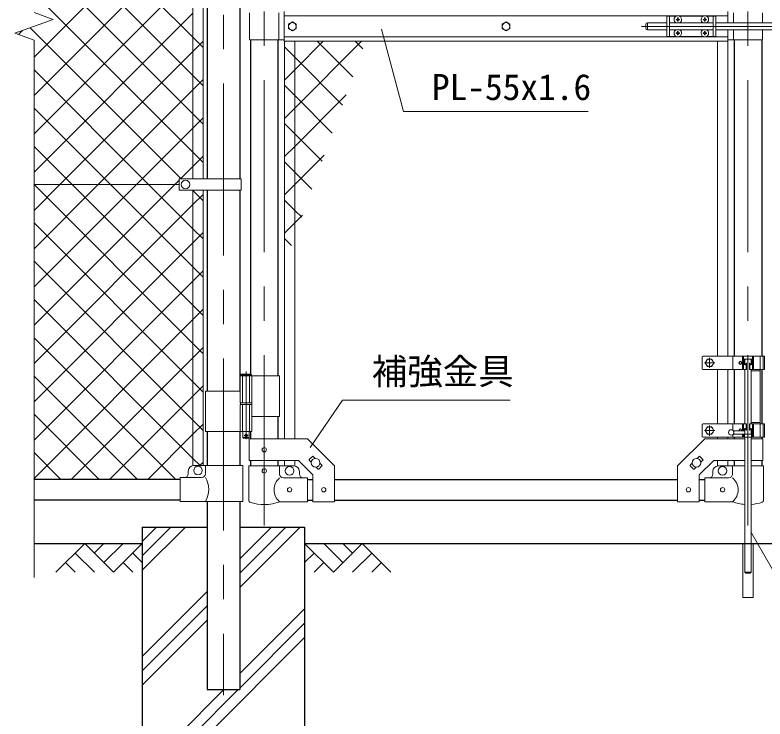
# Model space of a CAD drawing. Units: millimetres, scale not verified. Extents: x -4200 to 4200, y -2970 to 2970.
# Drawn here: x -143 to 1243, y -893 to 407 of the extents above; entities that cross this region are included whole.
import ezdxf
from ezdxf.enums import TextEntityAlignment as Align

# ---------------------------------------------------------------- set-up
doc = ezdxf.new("R2010")
doc.units = ezdxf.units.MM
doc.header["$LTSCALE"] = 10
for name, pattern in [('DASHED', [7.5, 6, -1.5]), ('USER1', [50.8, 31.75, -6.35, 6.35, -6.35]), ('USER3', [0.375, 0.25, -0.125])]:
    doc.linetypes.add(name, pattern=pattern)
for name, color, linetype, lineweight in [('0-1_D-BMK', 2, 'USER1', 13), ('0-2_D-STR1', 1, 'Continuous', 25), ('0-3_D-STR3', 3, 'Continuous', 13), ('0-4_D-DCR-HCH', 7, 'Continuous', 13), ('0-5_D-BGD', 7, 'Continuous', 25), ('0-6_D-STR4', 7, 'Continuous', 25), ('0-7_D-STR-DIM', 7, 'Continuous', 13), ('0-A_D-STR-TXT', 7, 'Continuous', 13), ('0-B_D-STR2', 7, 'Continuous', 13)]:
    doc.layers.add(name, color=color, linetype=linetype, lineweight=lineweight)
doc.styles.add('ＭＳ ゴシック', font='')
doc.styles.get('ＭＳ ゴシック').set_extended_font_data('MS Gothic')

msp = doc.modelspace()

# ---------------------------------------------------------------- linework, layer by layer
at = {"layer": '0-1_D-BMK'}
for p, q in [((317.39, 1303.1), (317.39, -535.29)), ((1211.59, 1303.1), (1211.59, -535.29)), ((241.99, 1296.61), (241.99, -849.21)), ((1014.52, 386.37), (1638.97, 386.37)), ((1150.09, -235.13), (1131.09, -235.13)), ((1140.59, -225.63), (1140.59, -244.63)), ((1211.59, -228.63), (1211.59, -535.29)), ((283.83, -251.21), (283.83, -376.1)), ((1150.09, -360.13), (1131.09, -360.13)), ((1140.59, -350.63), (1140.59, -369.63)), ((287.46, -369.13), (280.21, -369.13))]:
    msp.add_line(p, q, dxfattribs=at)
at = {"layer": '0-2_D-STR1'}
for p, q in [((211.74, 667.87), (211.74, 104.87)), ((272.24, 667.87), (272.24, 104.87)), ((291.99, 361.37), (291.99, -256.13)), ((342.79, 361.37), (342.79, -259.13)), ((1186.19, 361.37), (1186.19, -222.63)), ((1236.99, 361.37), (1236.99, -222.63)), ((211.74, 83.87), (211.74, -287.13)), ((272.24, 83.87), (272.24, -287.13)), ((1186.19, -247.63), (1186.19, -347.63)), ((1236.99, -247.63), (1236.99, -347.63)), ((342.79, -334.13), (342.79, -375.58)), ((211.74, -362.13), (211.74, -424.93)), ((272.24, -362.13), (272.24, -424.93)), ((291.99, -362.13), (291.99, -375.58)), ((1186.19, -372.63), (1186.19, -375.58)), ((1236.99, -372.63), (1236.99, -375.58)), ((291.99, -415.58), (291.99, -425.63)), ((342.79, -415.58), (342.79, -425.63)), ((1186.19, -415.58), (1186.19, -425.63)), ((1236.99, -415.58), (1236.99, -425.63)), ((161.99, -450.63), (-108.01, -450.63)), ((397.39, -450.63), (407.39, -450.63)), ((447.39, -450.63), (1081.59, -450.63)), ((1121.59, -450.63), (1131.59, -450.63)), ((161.99, -488.63), (-108.01, -488.63)), ((211.74, -490.93), (211.74, -838.63)), ((272.24, -490.93), (272.24, -838.63)), ((397.39, -488.63), (407.39, -488.63)), ((447.39, -488.63), (1081.59, -488.63)), ((1121.59, -488.63), (1131.59, -488.63)), ((211.74, -838.63), (272.24, -838.63))]:
    msp.add_line(p, q, dxfattribs=at)
at = {"layer": '0-3_D-STR3'}
for p, q in [((185.49, 667.87), (185.49, 104.87)), ((204.49, 667.87), (204.49, 104.87)), ((290.39, 411.37), (290.39, 361.37)), ((344.39, 411.37), (344.39, 361.37)), ((354.49, 358.87), (354.49, 413.87)), ((1174.49, 405.87), (354.49, 405.87)), ((1061.84, 405.37), (1061.84, 367.37)), ((1079.24, 405.37), (1061.84, 405.37)), ((1066.34, 405.37), (1066.34, 367.37)), ((1081.45, 402.02), (1081.42, 400.72)), ((1082.24, 402.02), (1081.45, 402.02)), ((1082.24, 402.02), (1082.26, 400.72)), ((1129.24, 405.37), (1084.44, 405.37)), ((1131.45, 402.02), (1131.42, 400.72)), ((1132.24, 402.02), (1131.45, 402.02)), ((1132.24, 402.02), (1132.26, 400.72)), ((1151.84, 405.37), (1134.44, 405.37)), ((1147.34, 405.37), (1147.34, 367.37)), ((1151.84, 405.37), (1151.84, 367.37)), ((1174.49, 392.87), (1174.49, 413.87)), ((1184.59, 411.37), (1184.59, 392.87)), ((1238.59, 411.37), (1238.59, 392.87)), ((1022.64, 389.87), (1022.64, 382.87)), ((1037.09, 392.87), (1025.64, 392.87)), ((1025.64, 392.87), (1025.64, 379.87)), ((1036.94, 392.87), (1061.84, 392.87)), ((1066.34, 392.87), (1147.34, 392.87)), ((1078.69, 398.47), (1078.69, 398.87)), ((1079.99, 398.45), (1078.69, 398.47)), ((1081.45, 395.72), (1081.42, 397.01)), ((1082.24, 395.72), (1081.45, 395.72)), ((1082.24, 395.72), (1082.26, 397.01)), ((1083.69, 399.28), (1084.99, 399.26)), ((1084.99, 399.26), (1084.99, 398.87)), ((1129.99, 399.28), (1128.69, 399.26)), ((1128.69, 399.26), (1128.69, 398.87)), ((1131.45, 395.72), (1131.42, 397.01)), ((1132.24, 395.72), (1131.45, 395.72)), ((1132.24, 395.72), (1132.26, 397.01)), ((1133.69, 398.45), (1134.99, 398.47)), ((1134.99, 398.47), (1134.99, 398.87)), ((1151.84, 392.87), (1332.64, 392.87)), ((1037.09, 379.87), (1025.64, 379.87)), ((1036.94, 379.87), (1061.84, 379.87)), ((1066.34, 379.87), (1147.34, 379.87)), ((1081.45, 377.02), (1081.42, 375.72)), ((1082.24, 377.02), (1081.45, 377.02)), ((1082.24, 377.02), (1082.26, 375.72)), ((1131.45, 377.02), (1131.42, 375.72)), ((1132.24, 377.02), (1131.45, 377.02)), ((1132.24, 377.02), (1132.26, 375.72)), ((1151.84, 379.87), (1332.64, 379.87)), ((1174.49, 358.87), (1174.49, 379.87)), ((1184.59, 379.87), (1184.59, 361.37)), ((1238.59, 379.87), (1238.59, 361.37)), ((290.39, 361.37), (354.49, 361.37)), ((1174.49, 366.87), (354.49, 366.87)), ((1079.24, 367.37), (1061.84, 367.37)), ((1078.69, 373.47), (1078.69, 373.87)), ((1079.99, 373.45), (1078.69, 373.47)), ((1081.45, 370.72), (1081.42, 372.01)), ((1082.24, 370.72), (1081.45, 370.72)), ((1082.24, 370.72), (1082.26, 372.01)), ((1083.69, 374.28), (1084.99, 374.26)), ((1083.69, 373.45), (1084.99, 373.47)), ((1129.24, 367.37), (1084.44, 367.37)), ((1084.99, 374.26), (1084.99, 373.87)), ((1084.99, 373.47), (1084.99, 373.87)), ((1129.99, 374.28), (1128.69, 374.26)), ((1128.69, 374.26), (1128.69, 373.87)), ((1131.45, 370.72), (1131.42, 372.01)), ((1132.24, 370.72), (1131.45, 370.72)), ((1132.24, 370.72), (1132.26, 372.01)), ((1133.69, 374.28), (1134.99, 374.26)), ((1133.69, 373.45), (1134.99, 373.47)), ((1151.84, 367.37), (1134.44, 367.37)), ((1134.99, 374.26), (1134.99, 373.87)), ((1134.99, 373.47), (1134.99, 373.87)), ((1238.59, 361.37), (1174.49, 361.37)), ((1174.49, 358.87), (354.49, 358.87)), ((354.89, 358.87), (354.89, -375.58)), ((373.89, 358.87), (373.89, -375.58)), ((1155.09, 358.87), (1155.09, -222.63)), ((1174.09, 358.87), (1174.09, -222.63)), ((159.99, 104.87), (159.99, 83.87)), ((274.79, 104.87), (159.99, 104.87)), ((274.79, 104.87), (274.79, 83.87)), ((-108.01, 94.37), (159.99, 94.37)), ((274.79, 83.87), (159.99, 83.87)), ((185.49, -424.93), (185.49, 83.87)), ((204.49, -424.93), (204.49, 83.87)), ((1126.59, -224.63), (1126.59, -245.63)), ((1242.19, -222.63), (1128.59, -222.63)), ((1183.29, -222.63), (1183.29, -247.63)), ((1201.59, -222.63), (1201.59, -247.63)), ((1203.49, -222.63), (1203.49, -247.63)), ((1219.69, -228.63), (1203.49, -228.63)), ((1205.09, -235.63), (1205.09, -228.63)), ((1205.59, -228.63), (1205.59, -237.65)), ((1208.09, -235.63), (1208.09, -247.63)), ((1208.09, -235.63), (1208.78, -235.63)), ((1208.78, -235.63), (1208.78, -247.63)), ((1214.4, -235.63), (1214.4, -247.63)), ((1215.09, -235.63), (1214.4, -235.63)), ((1215.09, -235.63), (1215.09, -247.63)), ((1217.59, -228.63), (1217.59, -237.65)), ((1218.09, -228.63), (1218.09, -235.63)), ((1219.69, -222.63), (1219.69, -247.63)), ((1221.59, -222.63), (1221.59, -247.63)), ((1221.83, -222.63), (1221.83, -247.63)), ((1234.29, -222.63), (1234.29, -372.63)), ((1239.89, -222.63), (1239.89, -247.63)), ((1242.19, -222.63), (1242.19, -247.63)), ((1208.78, -247.63), (1128.59, -247.63)), ((1155.09, -247.63), (1155.09, -347.63)), ((1174.09, -247.63), (1174.09, -347.63)), ((1205.59, -247.63), (1205.59, -347.63)), ((1242.19, -247.63), (1214.4, -247.63)), ((1217.59, -247.63), (1217.59, -347.63)), ((273.03, -259.13), (273.03, -309.13)), ((345.94, -259.13), (273.03, -259.13)), ((273.83, -257.13), (274.83, -256.13)), ((273.83, -257.13), (273.83, -259.13)), ((273.83, -257.13), (293.83, -257.13)), ((292.83, -256.13), (274.83, -256.13)), ((294.63, -259.13), (294.63, -309.13)), ((345.94, -259.13), (345.94, -334.13)), ((1234.29, -249.93), (1217.59, -249.93)), ((273.03, -287.13), (208.69, -287.13)), ((208.69, -287.13), (208.69, -362.13)), ((294.63, -309.13), (273.03, -309.13)), ((294.63, -312.13), (273.03, -312.13)), ((273.03, -312.13), (273.03, -362.13)), ((273.33, -309.13), (273.33, -312.13)), ((294.33, -312.13), (273.33, -312.13)), ((294.33, -309.13), (294.33, -312.13)), ((294.63, -312.13), (294.63, -362.13)), ((345.94, -334.13), (294.74, -334.13)), ((1234.29, -345.33), (1217.59, -345.33)), ((1126.59, -349.63), (1126.59, -370.63)), ((1208.78, -347.63), (1128.59, -347.63)), ((1183.29, -347.63), (1183.29, -359.42)), ((1201.59, -360.63), (1201.59, -347.63)), ((1203.49, -360.63), (1203.49, -347.63)), ((1205.09, -359.63), (1205.09, -360.63)), ((1205.59, -357.62), (1205.59, -366.63)), ((1208.09, -359.63), (1208.09, -347.63)), ((1208.09, -359.63), (1208.78, -359.63)), ((1208.78, -359.63), (1208.78, -347.63)), ((1242.19, -347.63), (1214.4, -347.63)), ((1214.4, -359.63), (1214.4, -347.63)), ((1215.09, -359.63), (1214.4, -359.63)), ((1215.09, -359.63), (1215.09, -347.63)), ((1217.59, -357.62), (1217.59, -366.63)), ((1218.09, -372.63), (1218.09, -359.63)), ((1219.69, -372.63), (1219.69, -347.63)), ((1221.59, -372.63), (1221.59, -347.63)), ((1221.83, -347.63), (1221.83, -372.63)), ((1239.89, -347.63), (1239.89, -372.63)), ((1242.19, -347.63), (1242.19, -372.63)), ((294.63, -362.13), (208.69, -362.13)), ((278.83, -374.13), (277.83, -373.13)), ((288.83, -374.13), (278.83, -374.13)), ((288.83, -374.13), (289.83, -373.13)), ((289.83, -362.13), (289.83, -373.13)), ((1242.19, -372.63), (1128.59, -372.63)), ((1155.09, -372.63), (1155.09, -375.58)), ((1174.09, -372.63), (1174.09, -375.58)), ((1183.29, -367.84), (1183.29, -372.63)), ((1205.59, -360.63), (1184.59, -360.63)), ((1205.59, -366.63), (1184.59, -366.63)), ((1201.59, -372.63), (1201.59, -366.63)), ((1205.59, -366.63), (1203.49, -366.63)), ((1203.49, -372.63), (1203.49, -366.63)), ((1203.49, -366.63), (1218.09, -366.63)), ((1205.09, -366.63), (1205.09, -372.63)), ((1205.59, -372.63), (1205.59, -621.63)), ((1217.59, -372.63), (1217.59, -621.63)), ((289.69, -415.58), (289.69, -375.58)), ((1239.29, -375.58), (1217.59, -375.58)), ((1239.29, -415.58), (1239.29, -375.58)), ((289.69, -415.58), (380.82, -415.58)), ((354.89, -415.58), (354.89, -425.63)), ((373.89, -415.58), (373.89, -425.63)), ((380.82, -415.58), (407.39, -442.15)), ((400.72, -413.57), (406.38, -407.92)), ((400.72, -414.99), (404.44, -418.7)), ((407.79, -407.92), (411.51, -411.63)), ((1121.19, -407.92), (1117.47, -411.63)), ((1148.16, -415.58), (1121.59, -442.15)), ((1128.26, -413.57), (1122.6, -407.92)), ((1128.26, -414.99), (1124.54, -418.7)), ((1205.59, -415.58), (1148.16, -415.58)), ((1155.09, -415.58), (1155.09, -425.63)), ((1174.09, -415.58), (1174.09, -425.63)), ((1239.29, -415.58), (1217.59, -415.58)), ((277.69, -424.93), (186.99, -424.93)), ((208.59, -424.93), (208.59, -439.93)), ((277.69, -424.93), (277.69, -490.93)), ((288.84, -425.63), (345.94, -425.63)), ((288.84, -425.63), (288.84, -489.33)), ((345.94, -425.63), (345.94, -440.63)), ((345.94, -425.63), (372.39, -425.63)), ((413.27, -427.53), (416.99, -431.25)), ((418.4, -431.25), (424.06, -425.59)), ((420.34, -420.46), (424.06, -424.18)), ((447.39, -491.83), (447.39, -425.58)), ((1081.59, -491.83), (1081.59, -425.58)), ((1108.64, -420.46), (1104.92, -424.18)), ((1110.58, -431.25), (1104.92, -425.59)), ((1115.71, -427.53), (1111.99, -431.25)), ((1183.04, -425.63), (1183.04, -440.63)), ((1240.14, -425.63), (1217.59, -425.63)), ((1240.14, -425.63), (1240.14, -489.33)), ((176.99, -434.93), (176.99, -439.93)), ((382.39, -440.63), (382.39, -435.63)), ((407.39, -491.83), (407.39, -442.15)), ((1121.59, -491.83), (1121.59, -442.15)), ((1146.59, -440.63), (1146.59, -435.63)), ((201.59, -446.93), (161.99, -446.93)), ((161.99, -446.93), (161.99, -490.93)), ((397.39, -447.63), (352.94, -447.63)), ((397.39, -491.63), (397.39, -447.63)), ((1131.59, -447.63), (1176.04, -447.63)), ((1131.59, -491.63), (1131.59, -447.63)), ((277.69, -490.93), (161.99, -490.93)), ((397.39, -491.63), (345.94, -491.63)), ((407.39, -491.83), (447.39, -491.83)), ((1121.59, -491.83), (1081.59, -491.83)), ((1131.59, -491.63), (1183.04, -491.63)), ((1202.04, -568.63), (1202.04, -668.63)), ((1207.59, -623.63), (1205.59, -621.63)), ((1207.59, -623.63), (1215.59, -623.63))]:
    msp.add_line(p, q, dxfattribs=at)
at = {"layer": '0-3_D-STR3', "linetype": 'USER3'}
msp.add_line((1221.83, -247.63), (1235.83, -247.63), dxfattribs=at)
at = {"layer": '0-3_D-STR3', "linetype": 'DASHED'}
for p, q in [((277.53, -259.13), (277.53, -309.13)), ((290.13, -259.13), (290.13, -309.13)), ((277.53, -312.13), (277.53, -362.13)), ((290.13, -312.13), (290.13, -362.13))]:
    msp.add_line(p, q, dxfattribs=at)
at = {"layer": '0-3_D-STR3'}
for points in [[(369.49, 394.47), (376.51, 390.42), (376.51, 382.32), (369.49, 378.27), (362.48, 382.32), (362.48, 390.42)], [(764.49, 394.47), (771.51, 390.42), (771.51, 382.32), (764.49, 378.27), (757.48, 382.32), (757.48, 390.42)], [(1144.64, -228.12), (1148.69, -235.13), (1144.64, -242.15), (1136.54, -242.15), (1132.49, -235.13), (1136.54, -228.12)], [(1144.64, -353.12), (1148.69, -360.13), (1144.64, -367.15), (1136.54, -367.15), (1132.49, -360.13), (1136.54, -353.12)]]:
    msp.add_lwpolyline(points, close=True, dxfattribs=at)
for points in [[(1079.99, 399.28), (1078.69, 399.26), (1078.69, 398.87)], [(1083.69, 398.45), (1084.99, 398.47), (1084.99, 398.87)], [(1129.99, 398.45), (1128.69, 398.47), (1128.69, 398.87)], [(1133.69, 399.28), (1134.99, 399.26), (1134.99, 398.87)], [(1079.99, 374.28), (1078.69, 374.26), (1078.69, 373.87)], [(1129.99, 373.45), (1128.69, 373.47), (1128.69, 373.87)], [(292.83, -256.13), (293.83, -257.13), (293.83, -259.13)], [(277.83, -362.13), (277.83, -373.13), (289.83, -373.13)], [(289.69, -375.58), (397.39, -375.58), (447.39, -425.58)], [(1205.59, -375.58), (1131.59, -375.58), (1081.59, -425.58)], [(1205.59, -425.63), (1183.04, -425.63), (1156.59, -425.63)], [(1221.14, -568.63), (1221.14, -668.63), (1202.04, -668.63)], [(1205.59, -621.63), (1217.59, -621.63), (1215.59, -623.63)]]:
    msp.add_lwpolyline(points, dxfattribs=at)
for centre, radius in [((369.49, 386.37), 7.03), ((764.49, 386.37), 7.03), ((171.99, 94.37), 8), ((1140.59, -235.13), 7.03), ((1140.59, -360.13), 7.03), ((1180.59, -363.63), 5), ((283.83, -369.13), 2.5), ((317.39, -395.58), 4), ((412.39, -419.58), 8), ((1116.59, -419.58), 8), ((194.99, -433.93), 8), ((364.39, -434.63), 8), ((1164.59, -434.63), 8), ((317.39, -434.63), 4), ((364.39, -469.63), 4), ((427.39, -469.58), 4), ((1101.59, -469.58), 4), ((1164.59, -469.63), 4)]:
    msp.add_circle(centre, radius, dxfattribs=at)
for centre, radius, start, end in [((1081.84, 398.87), 7, 0, 180), ((1131.84, 398.87), 7, 0, 180), ((1025.64, 389.87), 3, 90, 180), ((1081.84, 398.87), 7, 180, 238.99728), ((1079.94, 400.77), 1.49, 270, 0), ((1079.94, 396.96), 1.49, 0, 90), ((1083.75, 400.77), 1.49, 180, 270), ((1083.75, 396.96), 1.49, 90, 180), ((1081.84, 398.87), 7, 301.00272, 0), ((1131.84, 398.87), 7, 180, 238.99728), ((1129.94, 400.77), 1.49, 270, 0), ((1129.94, 396.96), 1.49, 0, 90), ((1133.75, 400.77), 1.49, 180, 270), ((1133.75, 396.96), 1.49, 90, 180), ((1131.84, 398.87), 7, 301.00272, 0), ((1025.64, 382.87), 3, 180, 270), ((1081.84, 373.87), 7, 121.00272, 180), ((1079.94, 375.77), 1.49, 270, 0), ((1083.75, 375.77), 1.49, 180, 270), ((1081.84, 373.87), 7, 0, 58.99728), ((1131.84, 373.87), 7, 121.00272, 180), ((1129.94, 375.77), 1.49, 270, 0), ((1133.75, 375.77), 1.49, 180, 270), ((1131.84, 373.87), 7, 0, 58.99728), ((1081.84, 373.87), 7, 180, 0), ((1079.94, 371.96), 1.49, 0, 90), ((1083.75, 371.96), 1.49, 90, 180), ((1131.84, 373.87), 7, 180, 0), ((1129.94, 371.96), 1.49, 0, 90), ((1133.75, 371.96), 1.49, 90, 180), ((1128.59, -224.63), 2, 90, 180), ((1128.59, -245.63), 2, 180, 270), ((1128.59, -349.63), 2, 90, 180), ((1128.59, -370.63), 2, 180, 270), ((401.43, -414.28), 1, 135, 225), ((407.09, -408.62), 1, 45, 135), ((1121.89, -408.62), 1, 45, 135), ((1127.55, -414.28), 1, 315, 45), ((186.99, -434.93), 10, 90, 180), ((372.39, -435.63), 10, 0, 90), ((423.35, -424.89), 1, 315, 45), ((1105.63, -424.89), 1, 135, 225), ((1156.59, -435.63), 10, 90, 180), ((169.99, -439.93), 7, 270, 0), ((201.59, -439.93), 7, 270, 0), ((352.94, -440.63), 7, 180, 270), ((389.39, -440.63), 7, 180, 270), ((417.69, -430.54), 1, 225, 315), ((1111.29, -430.54), 1, 225, 315), ((1139.59, -440.63), 7, 270, 0), ((1176.04, -440.63), 7, 270, 0), ((174.38, -468.93), 40.68, 327.25964, 32.74036), ((364.14, -469.63), 28.55, 129.59418, 230.40582), ((1164.84, -469.63), 28.55, 309.59418, 50.40582), ((292.14, -489.33), 3.3, 180, 250.77949), ((317.39, -416.9), 80, 250.77949, 290.9084), ((1211.59, -416.9), 80, 249.0916, 265.69878), ((1211.59, -416.9), 80, 274.30122, 289.22051), ((1236.84, -489.33), 3.3, 289.22051, 0)]:
    msp.add_arc(centre, radius, start, end, dxfattribs=at)
msp.add_ellipse((1197.44, -235.13), major_axis=(0, 3), ratio=0.839449, dxfattribs=at)
for centre, major_axis, ratio, start_param, end_param in [((1198.6, -235.13), (0, -3), 0.839449, 3.3733968, 6.0513812), ((1205.79, -235.59), (0, -3), 0.766727, 4.7027468, 7.8414058), ((1206.94, -235.59), (0, -3), 0.615242, 4.7027468, 6.0032469), ((1217.39, -235.59), (0, -3), 0.766727, 4.7249648, 7.8636238), ((1216.25, -235.59), (0, -3), 0.615242, 0.2799384, 1.5804385), ((1197.44, -360.13), (0, -3), 0.839449, 1.4033482, 4.8798371), ((1198.6, -360.13), (0, -3), 0.839449, 3.3733968, 4.8798371), ((1205.79, -359.67), (0, 3), 0.766727, 4.7249648, 7.8636238), ((1206.94, -359.67), (0, 3), 0.615242, 0.2799384, 1.5804385), ((1217.39, -359.67), (0, 3), 0.766727, 4.7027468, 7.8414058), ((1216.25, -359.67), (0, 3), 0.615242, 4.7027468, 6.0032469)]:
    msp.add_ellipse(centre, major_axis=major_axis, ratio=ratio, start_param=start_param, end_param=end_param, dxfattribs=at)
at = {"layer": '0-4_D-DCR-HCH'}
for p, q in [((91.99, -618.23), (171.59, -538.63)), ((91.99, -591.71), (145.07, -538.63)), ((91.99, -565.2), (118.55, -538.63)), ((272.24, -650.11), (383.72, -538.63)), ((272.24, -623.59), (357.2, -538.63)), ((272.24, -597.08), (330.69, -538.63)), ((-14.43, -568.63), (-67.64, -621.84)), ((-14.43, -568.63), (38.78, -621.84)), ((3.3, -586.37), (21.04, -568.63)), ((21.04, -604.11), (56.52, -568.63)), ((38.78, -621.84), (91.99, -568.63)), ((445.2, -621.84), (391.99, -568.63)), ((462.94, -604.11), (427.47, -568.63)), ((498.42, -568.63), (445.2, -621.84)), ((480.77, -586.46), (462.94, -568.63)), ((498.42, -568.63), (551.63, -621.84)), ((-32.17, -586.37), (3.47, -621.84)), ((74.25, -586.37), (91.99, -604.03)), ((409.73, -586.37), (391.99, -604.03)), ((516.15, -586.37), (480.52, -621.84)), ((-49.91, -604.11), (-32.09, -621.84)), ((56.52, -604.11), (74.34, -621.84)), ((427.47, -604.11), (409.65, -621.84)), ((533.89, -604.11), (516.07, -621.84)), ((91.99, -777.33), (211.74, -657.58)), ((91.99, -803.84), (211.74, -684.09)), ((272.24, -809.21), (391.99, -689.46)), ((91.99, -830.36), (211.74, -710.61)), ((272.24, -835.73), (391.99, -715.98)), ((91.99, -1042.49), (391.99, -742.49)), ((91.99, -1015.98), (269.33, -838.63)), ((91.99, -989.46), (242.82, -838.63))]:
    msp.add_line(p, q, dxfattribs=at)
at = {"layer": '0-5_D-BGD'}
for p, q in [((-108.01, -568.63), (91.99, -568.63)), ((391.99, -568.63), (2091.99, -568.63))]:
    msp.add_line(p, q, dxfattribs=at)
at = {"layer": '0-6_D-STR4'}
for p, q in [((91.99, -538.63), (91.99, -1138.63)), ((91.99, -538.63), (211.74, -538.63)), ((272.24, -538.63), (391.99, -538.63)), ((391.99, -538.63), (391.99, -1138.63))]:
    msp.add_line(p, q, dxfattribs=at)
at = {"layer": '0-7_D-STR-DIM'}
for p, q in [((-72.77, 399.19), (-108.01, 412.02)), ((-143.25, 373.54), (-72.77, 399.19)), ((-108.01, 360.72), (-143.25, 373.54)), ((-108.01, -631.63), (-108.01, 360.72))]:
    msp.add_line(p, q, dxfattribs=at)
at = {"layer": '0-A_D-STR-TXT'}
for points in [[(916.13, 229.11), (574.85, 229.11), (534.34, 381.26)], [(772.3, -304.05), (462.24, -304.05), (402.53, -391.19)], [(1554.77, -709.62), (1310.45, -709.62), (1216.78, -547.38)]]:
    msp.add_lwpolyline(points, dxfattribs=at)
at = {"layer": '0-B_D-STR2'}
for p, q in [((185.49, 366.24), (-108.01, 659.74)), ((-108.01, 329.3), (185.49, 622.8)), ((185.49, 295.53), (-108.01, 589.03)), ((-108.01, 258.59), (185.49, 552.09)), ((185.49, 224.82), (-108.01, 518.32)), ((-108.01, 187.88), (185.49, 481.38)), ((185.49, 154.11), (-108.01, 447.61)), ((-108.01, 117.17), (185.49, 410.67)), ((-136.82, 371.2), (-129.46, 378.56)), ((164.02, 104.87), (-114.95, 383.84)), ((204.49, 347.24), (185.49, 366.24)), ((185.49, 339.96), (204.49, 358.96)), ((354.89, 357.89), (355.87, 358.87)), ((373.89, 329.31), (354.89, 348.31)), ((480.98, 292.93), (415.05, 358.87)), ((499.85, 344.77), (485.76, 358.87)), ((-60.1, 94.37), (185.49, 339.96)), ((462.11, 241.09), (373.89, 329.31)), ((103.81, 94.37), (-108.01, 306.19)), ((204.49, 276.53), (185.49, 295.53)), ((185.49, 269.25), (204.49, 288.25)), ((373.89, 258.6), (354.89, 277.6)), ((10.61, 94.37), (185.49, 269.25)), ((373.89, 164.75), (468.92, 259.78)), ((443.24, 189.25), (373.89, 258.6)), ((33.1, 94.37), (-108.01, 235.48)), ((204.49, 205.82), (185.49, 224.82)), ((185.49, 198.54), (204.49, 217.54)), ((81.32, 94.37), (185.49, 198.54)), ((373.89, 187.89), (354.89, 206.89)), ((424.38, 137.41), (373.89, 187.89)), ((-37.61, 94.37), (-108.01, 164.77)), ((204.49, 135.11), (185.49, 154.11)), ((354.89, 145.75), (373.89, 164.75)), ((373.89, 94.04), (428.45, 148.6)), ((373.89, 117.18), (354.89, 136.18)), ((405.51, 85.56), (373.89, 117.18)), ((-108.01, 46.46), (-60.1, 94.37)), ((-108.01, -24.25), (10.61, 94.37)), ((-108.01, -94.96), (81.32, 94.37)), ((185.49, -199.45), (-108.01, 94.05)), ((185.49, -128.73), (-37.61, 94.37)), ((185.49, -58.02), (33.1, 94.37)), ((185.49, 12.69), (103.81, 94.37)), ((354.89, 75.04), (373.89, 94.04)), ((185.49, 57.11), (204.49, 76.11)), ((-108.01, -236.39), (185.49, 57.11)), ((373.89, 46.47), (354.89, 65.47)), ((386.64, 33.72), (373.89, 46.47)), ((373.89, 23.33), (387.99, 37.43)), ((185.49, -270.16), (-108.01, 23.34)), ((354.89, 4.33), (373.89, 23.33)), ((204.49, -6.31), (185.49, 12.69)), ((185.49, -13.6), (204.49, 5.4)), ((-108.01, -307.1), (185.49, -13.6)), ((367.77, -18.12), (354.89, -5.24)), ((185.49, -340.87), (-108.01, -47.37)), ((204.49, -77.02), (185.49, -58.02)), ((185.49, -84.31), (204.49, -65.31)), ((-108.01, -377.81), (185.49, -84.31)), ((204.49, -147.73), (185.49, -128.73)), ((185.49, -155.02), (204.49, -136.02)), ((-108.01, -448.52), (185.49, -155.02)), ((153.84, -450.63), (-108.01, -188.79)), ((204.49, -218.45), (185.49, -199.45)), ((185.49, -225.73), (204.49, -206.73)), ((-39.41, -450.63), (185.49, -225.73)), ((83.13, -450.63), (-108.01, -259.5)), ((204.49, -289.16), (185.49, -270.16)), ((185.49, -296.44), (204.49, -277.44)), ((31.3, -450.63), (185.49, -296.44)), ((12.41, -450.63), (-108.01, -330.21)), ((204.49, -359.87), (185.49, -340.87)), ((185.49, -367.15), (204.49, -348.15)), ((102.01, -450.63), (185.49, -367.15)), ((-58.3, -450.63), (-108.01, -400.92)), ((198.42, -424.93), (204.49, -418.86))]:
    msp.add_line(p, q, dxfattribs=at)
for points in [[(354.89, 287.18), (373.89, 306.18), (426.58, 358.87)], [(354.89, 216.47), (373.89, 235.47), (497.29, 358.87)], [(162.53, 104.87), (185.49, 127.83), (204.49, 146.83)], [(-108.01, -165.67), (152.03, 94.37), (159.99, 102.33)], [(204.49, 64.4), (185.49, 83.4), (185.02, 83.87)], [(198.85, -424.93), (185.49, -411.58), (-108.01, -118.08)]]:
    msp.add_lwpolyline(points, dxfattribs=at)

# ---------------------------------------------------------------- texts
at = {"layer": '0-A_D-STR-TXT', "style": 'ＭＳ ゴシック'}
for s, p in [('PL-55x1.6', (627.3, 235.86)), ('補強金具', (516.21, -289.43))]:
    msp.add_text(s, height=48.09, dxfattribs=at).set_placement(p, align=Align.BOTTOM_LEFT)

doc.saveas('drawing.dxf')
